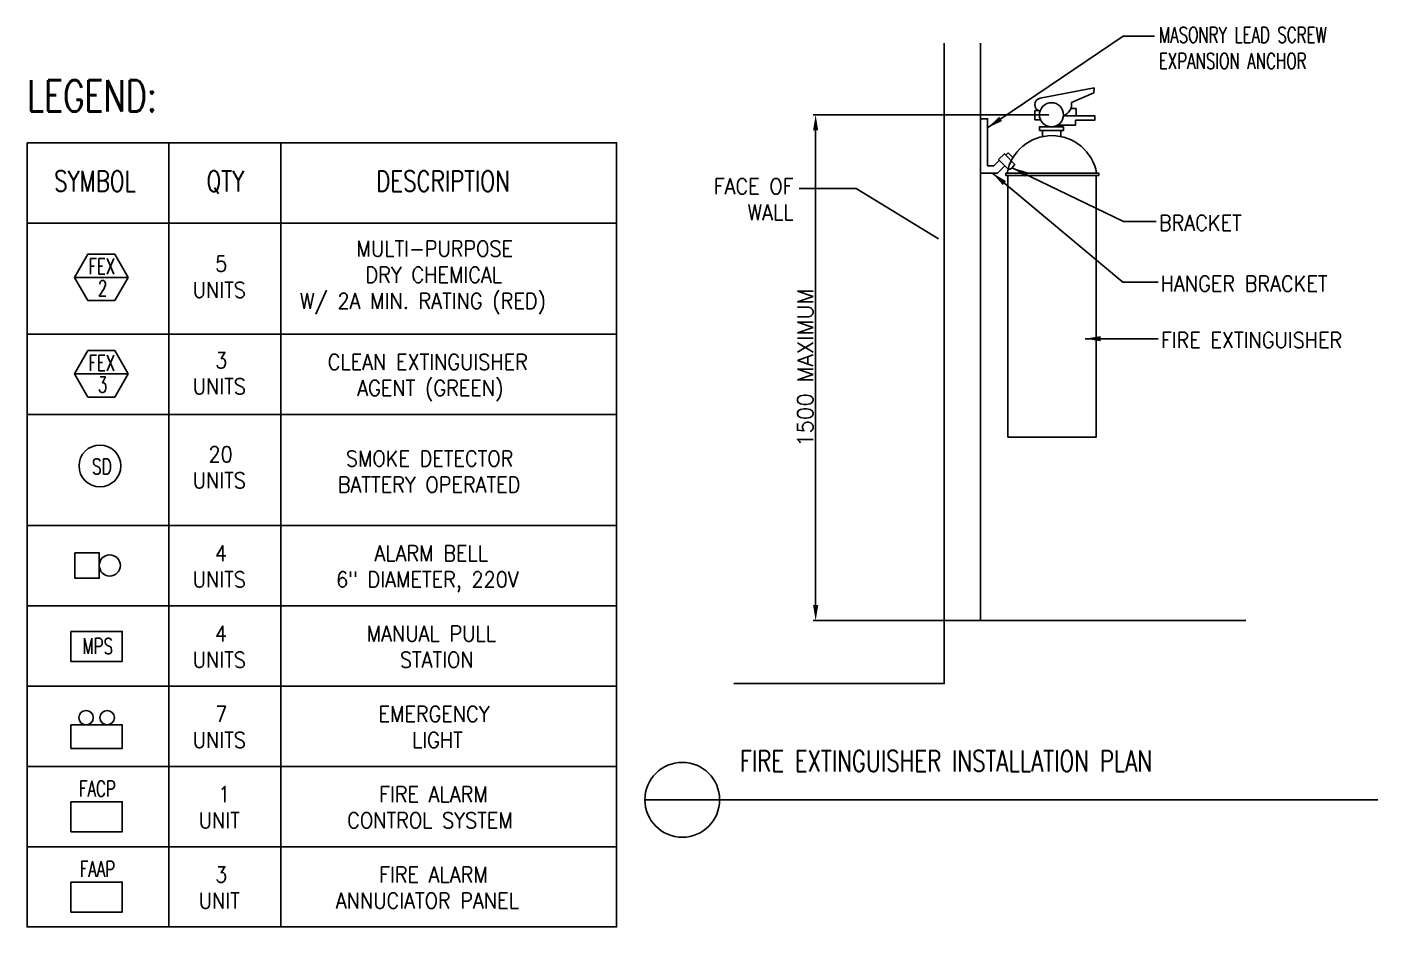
# Model space of a CAD drawing. Header units: millimetres. Extents: x 574095 to 829954, y -285467 to -148924.
# Drawn here: x 657167 to 683029, y -166156 to -148924 of the extents above; entities that cross this region are included whole.
import ezdxf

# ---------------------------------------------------------------- set-up
doc = ezdxf.new("R2010")
doc.units = ezdxf.units.MM
doc.header["$LTSCALE"] = 0.5
doc.layers.get('0').update_dxf_attribs({"color": 2})
doc.layers.get('Defpoints').update_dxf_attribs({"color": 140})
doc.layers.add('lighting', color=30, linetype='Continuous')
doc.layers.add('PLAN', color=8, linetype='Continuous')
doc.styles.add('RomanS', font='romans.shx')
doc.styles.get("Standard").update_dxf_attribs({"font": 'romans.shx', "width": 0.75})
doc.dimstyles.new('RomanS 100', dxfattribs={"dimscale": 3, "dimtxt": 100, "dimasz": 35, "dimexe": 50, "dimexo": 50, "dimgap": 50, "dimtad": 1, "dimdec": 0, "dimzin": 0, "dimdsep": 46, "dimtxsty": 'RomanS', "dimblk": 'ARCHTICK', "dimcen": 0, "dimclrd": 1, "dimclre": 1, "dimclrt": 2, "dimadec": 0, "dimazin": 0, "dimtfac": 1, "dimtdec": 0, "dimtix": 1, "dimtmove": 0, "dimatfit": 3, "dimfxl": 1, "dimtolj": 1, "dimtzin": 0, "dimarcsym": 0})
doc.dimstyles.get("Standard").update_dxf_attribs({"dimtxt": 0.18, "dimasz": 0.18, "dimexe": 0.18, "dimexo": 0.0625, "dimgap": 0.09, "dimtad": 0, "dimtih": 1, "dimtoh": 1, "dimdec": 4, "dimzin": 0, "dimdsep": 46, "dimtxsty": 'Standard', "dimcen": 0.09, "dimadec": 0, "dimazin": 0, "dimtfac": 1, "dimtdec": 4, "dimtofl": 0, "dimtmove": 0, "dimatfit": 3, "dimfxl": 1, "dimtolj": 1, "dimtzin": 0, "dimarcsym": 0})

# ---------------------------------------------------------------- blocks, each defined once
blk = doc.blocks.new('VBB')
at = {"layer": 'lighting'}
blk.add_lwpolyline([(435686, 185938), (436669, 185938), (436669, 185486), (435686, 185486)], close=True, dxfattribs=at)
for centre in [(435976, 186076), (436380, 186076)]:
    blk.add_circle(centre, 138, dxfattribs=at)
blk = doc.blocks.new('NMM')
at = {"layer": 'lighting', "color": 1}
blk.add_lwpolyline([(436782, 196044), (436526, 196488), (436013, 196488), (435757, 196044), (436013, 195600), (436526, 195600)], close=True, dxfattribs=at)
blk.add_lwpolyline([(435757, 196044), (436782, 196044)], dxfattribs=at)
at = {"layer": 'lighting', "color": 2, "char_height": 300.01, "attachment_point": 1}
for s, insert in [('\\pi80.926;{\\W0.7;FEX}', (435942, 196402)), ('\\pi260.93;{\\W0.7;2}', (435942, 195985))]:
    blk.add_mtext_dynamic_manual_height_columns(s, width=661.86, gutter_width=1, heights=[0], dxfattribs=dict(at, insert=insert))
blk = doc.blocks.new('*D77')
at = {"layer": 'Defpoints', "color": 0, "transparency": 16777216}
for p in [(676779, -150605), (672264, -160291), (672949, -160291)]:
    blk.add_point(p, dxfattribs=at)
at = {"layer": 'lighting', "color": 1, "lineweight": -2, "transparency": 16777216}
for p, q in [((676729, -150605), (672214, -150605)), ((672264, -150905), (672264, -159991)), ((672899, -160291), (672214, -160291))]:
    blk.add_line(p, q, dxfattribs=at)
at = {"layer": 'lighting', "color": 1, "transparency": 16777216}
for points in [[(672214, -150905), (672314, -150905), (672264, -150605)], [(672214, -159991), (672314, -159991), (672264, -160291)]]:
    blk.add_solid(points, dxfattribs=at)
at = {"layer": 'lighting', "color": 2, "transparency": 16777216, "insert": (672064, -155448), "char_height": 100, "attachment_point": 5, "rotation": 90, "style": 'RomanS'}
blk.add_mtext('\\A1;{\\H3.0001x;1500 MAXIMUM}', dxfattribs=at)
blk = doc.blocks.new('_ArchTick')
at = {"color": 0, "linetype": 'ByBlock', "const_width": 0.15}
blk.add_lwpolyline([(-0.5, -0.5), (0.5, 0.5)], dxfattribs=at)

msp = doc.modelspace()

# ---------------------------------------------------------------- linework, layer by layer
at = {"color": 1}
msp.add_lwpolyline([(668993.8, -163720.8), (683028.8, -163720.8)], dxfattribs=at)
msp.add_circle((669710, -163720.8), 716.2, dxfattribs=at)
at = {"layer": 'lighting', "color": 1}
for points in [[(657166.9, -151139.5), (659881.9, -151139.5), (659881.9, -152676.8), (657166.9, -152676.8)], [(659881.9, -151139.5), (662028.3, -151139.5), (662028.3, -152676.8), (659881.9, -152676.8)], [(662028.3, -151139.5), (668453.6, -151139.5), (668453.6, -152676.8), (662028.3, -152676.8)], [(657166.9, -152676.8), (659881.9, -152676.8), (659881.9, -154804.5), (657166.9, -154804.5)], [(659881.9, -152676.8), (662028.3, -152676.8), (662028.3, -154804.5), (659881.9, -154804.5)], [(662028.3, -152676.8), (668453.6, -152676.8), (668453.6, -154804.5), (662028.3, -154804.5)], [(657166.9, -154804.5), (659881.9, -154804.5), (659881.9, -156341.8), (657166.9, -156341.8)], [(659881.9, -154804.5), (662028.3, -154804.5), (662028.3, -156341.8), (659881.9, -156341.8)], [(662028.3, -154804.5), (668453.6, -154804.5), (668453.6, -156341.8), (662028.3, -156341.8)], [(659103.4, -155565), (658847.1, -155121), (658334.3, -155121), (658077.9, -155565), (658334.3, -156009.1), (658847.1, -156009.1)], [(657166.9, -156341.8), (659881.9, -156341.8), (659881.9, -158469.5), (657166.9, -158469.5)], [(659881.9, -156341.8), (662028.3, -156341.8), (662028.3, -158469.5), (659881.9, -158469.5)], [(662028.3, -156341.8), (668453.6, -156341.8), (668453.6, -158469.5), (662028.3, -158469.5)], [(657166.9, -158469.5), (659881.9, -158469.5), (659881.9, -160006.9), (657166.9, -160006.9)], [(659881.9, -158469.5), (662028.3, -158469.5), (662028.3, -160006.9), (659881.9, -160006.9)], [(662028.3, -158469.5), (668453.6, -158469.5), (668453.6, -160006.9), (662028.3, -160006.9)], [(657166.9, -160006.9), (659881.9, -160006.9), (659881.9, -161544.2), (657166.9, -161544.2)], [(659881.9, -160006.9), (662028.3, -160006.9), (662028.3, -161544.2), (659881.9, -161544.2)], [(662028.3, -160006.9), (668453.6, -160006.9), (668453.6, -161544.2), (662028.3, -161544.2)], [(657166.9, -161544.2), (659881.9, -161544.2), (659881.9, -163081.6), (657166.9, -163081.6)], [(659881.9, -161544.2), (662028.3, -161544.2), (662028.3, -163081.6), (659881.9, -163081.6)], [(662028.3, -161544.2), (668453.6, -161544.2), (668453.6, -163081.6), (662028.3, -163081.6)], [(657166.9, -163081.6), (659881.9, -163081.6), (659881.9, -164618.9), (657166.9, -164618.9)], [(659881.9, -163081.6), (662028.3, -163081.6), (662028.3, -164618.9), (659881.9, -164618.9)], [(662028.3, -163081.6), (668453.6, -163081.6), (668453.6, -164618.9), (662028.3, -164618.9)], [(657166.9, -164618.9), (659881.9, -164618.9), (659881.9, -166156.3), (657166.9, -166156.3)], [(659881.9, -164618.9), (662028.3, -164618.9), (662028.3, -166156.3), (659881.9, -166156.3)], [(662028.3, -164618.9), (668453.6, -164618.9), (668453.6, -166156.3), (662028.3, -166156.3)]]:
    msp.add_lwpolyline(points, close=True, dxfattribs=at)
msp.add_lwpolyline([(658077.9, -155565), (659103.4, -155565)], dxfattribs=at)
at = {"layer": 'lighting'}
for points in [[(658085.4, -158990.8), (658548.2, -158990.8), (658548.2, -159478.2), (658085.4, -159478.2)], [(658007.4, -160495.8), (658990.2, -160495.8), (658990.2, -161070.5), (658007.4, -161070.5)], [(658007.4, -163758.4), (658990.2, -163758.4), (658990.2, -164333.1), (658007.4, -164333.1)], [(658007.4, -165295.7), (658990.2, -165295.7), (658990.2, -165870.4), (658007.4, -165870.4)]]:
    msp.add_lwpolyline(points, close=True, dxfattribs=at)
for centre, radius in [((658562.2, -157328.2), 400), ((658751.2, -159234.5), 203)]:
    msp.add_circle(centre, radius, dxfattribs=at)
at = {"layer": 'PLAN'}
for points in [[(674727, -160290.9), (674727, -149234.7)], [(675417.6, -149234.7), (675417.6, -160290.9)], [(677148.6, -150485.5), (677248.6, -150485.5), (677248.6, -150623.9)], [(675417.6, -150681.8), (675556.8, -150681.8), (675556.8, -151581.7), (675673.6, -151581.7)], [(676531, -150523.7), (676462.7, -150523.7), (676462.7, -150700.7), (676568.6, -150700.7)], [(677009, -150623.9), (677608.1, -150623.9), (677608.1, -150709.8), (677239.6, -150709.8), (677239.6, -150802.6), (676897.9, -150802.6)], [(676607.6, -151022.1), (676607.6, -150908), (676957.9, -150908), (676957.9, -151020.7)], [(675673.6, -151581.7), (675782.2, -151475.4)], [(675901.6, -151375.1), (675948, -151334.6), (676041, -151424.5)], [(675417.6, -151720.2), (675744.8, -151720.2)], [(675744.8, -151720.2), (675886.3, -151581.7)], [(674727, -160290.9), (674727, -161497.3), (670699.8, -161497.3)], [(675417.6, -160290.9), (672285.4, -160290.9)], [(675417.6, -160290.9), (680497.8, -160290.9)]]:
    msp.add_lwpolyline(points, dxfattribs=at)
msp.add_lwpolyline([(677163.1, -150368.9), (677591.8, -150182.4), (677595.5, -150090.1), (676559, -150287.7, 0.8280181), (676559.2, -150532.6, -0.047394)], format="xyb", dxfattribs=at)
for points in [[(676549, -150908), (677008.5, -150908), (677008.5, -150835.7), (676549, -150835.7)], [(675766.4, -151459.3), (675878.9, -151351.4), (676076.9, -151557.8), (676015.4, -151633.9), (675955.8, -151652.7)], [(677684.4, -151769.3), (675906.9, -151769.3), (675906.9, -151721.4), (677684.4, -151721.4)], [(675945.6, -151769.3), (677635.9, -151769.3), (677635.9, -156776), (675945.6, -156776)]]:
    msp.add_lwpolyline(points, close=True, dxfattribs=at)
msp.add_circle((676778.7, -150604.6), 231.1, dxfattribs=at)
for centre, radius, start, end in [((676923.8, -150398.3), 241.1, 290.68301, 7.00845), ((676786.1, -151873.5), 869.9, 10.06554, 169.93446)]:
    msp.add_arc(centre, radius, start, end, dxfattribs=at)

# ---------------------------------------------------------------- block references
for name, p in [('NMM', (222321.1, -349761.3)), ('VBB', (222321.1, -348224))]:
    msp.add_blockref(name, p)

# ---------------------------------------------------------------- texts
at = {"layer": 'lighting', "color": 2}
for s, width, insert, char_height, attachment_point in [('{\\W0.7;MASONRY LEAD SCREW\\PEXPANSION ANCHOR}', 7170.137, (678835.6, -148924.1), 300, 1), ('LEGEND:', 18320.375, (657166.9, -149944), 600, 1), ('\\pi-511.93;SYMBOL', 661.861, (658195.5, -151675.1), 400, 1), ('\\pi-40.498;QTY', 661.861, (660643, -151675.1), 400, 1), ('\\pi-1033.4;DESCRIPTION', 661.861, (664884.9, -151675.1), 400, 1), ('{\\W0.9;FACE OF\\PWALL}', 7170.137, (671841, -151825), 300, 3), ('{\\W0.9;BRACKET}', 7170.137, (678835.6, -152524.7), 300, 1), ('\\pi1282;{\\W0.9;MULTI-PURPOSE\\P\\pi1455.6;DRY CHEMICAL\\P\\pi202;W/ 2A MIN. RATING (RED)}', 5816.974, (662191.5, -153019.1), 300.006, 1), ('\\pi240.93;{\\W0.9;5\\P\\pi-189.79;UNITS}', 661.861, (660529.2, -153307.6), 300.006, 1), ('{\\W0.9;HANGER BRACKET}', 7170.137, (678869.8, -153687.1), 300, 1), ('{\\W0.9;FIRE EXTINGUISHER}', 7170.137, (678873.5, -154768.9), 300, 1), ('\\pi240.93;{\\W0.9;3\\P\\pi-189.79;UNITS}', 661.861, (660529.2, -155155.1), 300.006, 1), ('\\pi80.926;{\\W0.7;FEX}', 661.861, (658263.2, -155206.8), 300.006, 1), ('\\pi430.89;{\\W0.9;CLEAN EXTINGUISHER\\P\\pi996.61;AGENT (GREEN)}', 5104.721, (662492.8, -155187.2), 300.006, 1), ('\\pi260.93;{\\W0.7;3}', 661.861, (658263.2, -155623.5), 300.006, 1), ('\\pi112.35;{\\W0.9;20\\P\\pi-189.79;UNITS}', 661.861, (660529.2, -156955.1), 300.006, 1), ('\\pi290.63;SD', 946.88, (658117.7, -157192.5), 292.5, 1), ('\\pi778.04;{\\W0.9;SMOKE DETECTOR\\P\\pi623.75;BATTERY OPERATED}', 5104.721, (662492.8, -157036.1), 300.006, 1), ('\\pi234.5;{\\W0.9;4\\P\\pi-189.79;UNITS}', 661.861, (660529.2, -158852.2), 300.006, 1), ('\\pi1324.5;{\\W0.9;ALARM BELL\\P\\pi591.61;6" DIAMETER, 220V}', 5104.721, (662492.8, -158852.2), 300.006, 1), ('\\pi234.5;{\\W0.9;4\\P\\pi-189.79;UNITS}', 661.861, (660529.2, -160389.5), 300.006, 1), ('\\pi1176.6;{\\W0.9;MANUAL PULL\\P\\pi1813.1;STATION}', 5104.721, (662492.8, -160389.5), 300.006, 1), ('\\pi40.925;{\\W0.7;MPS}', 661.861, (658187.7, -160629.2), 300.006, 1), ('\\pi240.93;{\\W0.9;7\\P\\pi-189.79;UNITS}', 661.861, (660529.2, -161926.9), 300.006, 1), ('\\pi1401.6;{\\W0.9;EMERGENCY\\P\\pi2044.5;LIGHT}', 5104.721, (662492.8, -161926.9), 300.006, 1), ('FIRE EXTINGUISHER INSTALLATION PLAN', 18320.375, (670809.7, -162776.1), 400.002, 1), ('\\pi-24.076;{\\W0.7;FACP}', 661.861, (658187.7, -163358.3), 300.006, 1), ('\\pi298.79;{\\W0.9;1\\P\\pi-74.077;UNIT}', 661.861, (660529.2, -163464.3), 300.006, 1), ('\\pi1414.5;{\\W0.9;FIRE ALARM\\P\\pi803.75;CONTROL SYSTEM}', 5104.721, (662492.8, -163464.3), 300.006, 1), ('\\pi-9.0761;{\\W0.7;FAAP}', 661.861, (658187.7, -164895.6), 300.006, 1), ('\\pi240.93;{\\W0.9;3\\P\\pi-74.077;UNIT}', 661.861, (660529.2, -165001.6), 300.006, 1), ('\\pi1414.5;{\\W0.9;FIRE ALARM\\P\\pi585.18;ANNUCIATOR PANEL}', 5104.721, (662492.8, -165001.6), 300.006, 1)]:
    msp.add_mtext_dynamic_manual_height_columns(s, width=width, gutter_width=1, heights=[0], dxfattribs=dict(at, insert=insert, char_height=char_height, attachment_point=attachment_point))

# ---------------------------------------------------------------- dimensions: what is measured, and where the dimension line sits
at = {"layer": 'lighting'}
dim = msp.add_linear_dim(base=(672264.2, -160290.9), p1=(676778.7, -150604.6), p2=(672949.4, -160290.9), angle=90, text='{\\H3.0001x;1500 MAXIMUM}', dimstyle='RomanS 100', override={"dimscale": 1, "dimasz": 300, "dimsah": 1}, dxfattribs=at)
dim.commit()
dim.dimension.update_dxf_attribs({"geometry": '*D77', "text_midpoint": (672064.2, -155447.8)})

# ---------------------------------------------------------------- leaders
at = {"layer": 'lighting', "color": 1}
for points, override in [([(675556.8, -150852.2), (678149.7, -149097.9), (678747.6, -149097.9)], {"dimasz": 300, "dimgap": 0.09, "dimtad": 0}), ([(675647.6, -151720.2), (678147.1, -153810.2), (678819.9, -153810.2)], {"dimasz": 300}), ([(676028.3, -151618), (678155.4, -152647.8), (678785.7, -152647.8)], {"dimasz": 300}), ([(677420.2, -154892), (678823.6, -154892)], {"dimasz": 300})]:
    msp.add_leader(points, dimstyle='Standard', override=override, dxfattribs=at)
at = {"layer": 'lighting'}
msp.add_leader([(674617.7, -152978), (673037.4, -152019.3), (671948.9, -152019.3)], dimstyle='RomanS 100', override={"dimgap": 50, "dimtad": 0}, dxfattribs=at)

doc.saveas('drawing.dxf')
